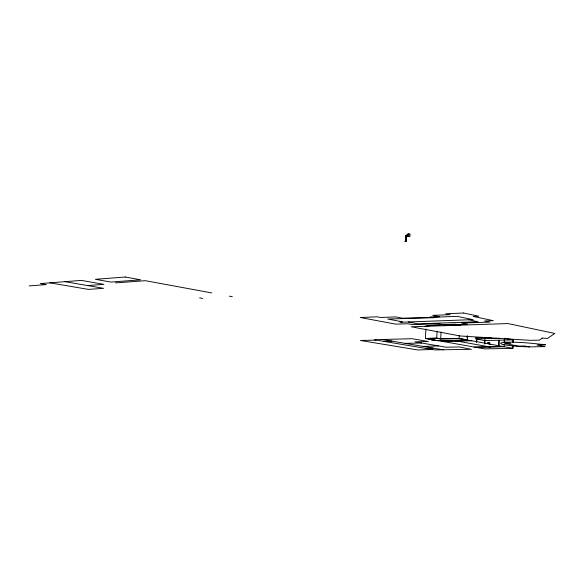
<?xml version="1.0" encoding="UTF-8"?>
<svg xmlns="http://www.w3.org/2000/svg" width="584" height="584" viewBox="0 0 584 584"><rect width="100%" height="100%" fill="white"/><g stroke="black" fill="none" stroke-linecap="round" stroke-linejoin="round"><path stroke-width="0.88" d="M408.581 235.929L408.252 235.958C408.647 236.316 408.8 235.513 408.26 235.972L408.566 235.929M490.012 344.231L488.735 342.764M489.677 343.939L488.888 342.582L488.377 343.48L489.414 343.582L488.458 343.414M406.201 235.732C406.42 237.396 405.172 236.191 408.34 234.666L408.676 234.264L406.128 236.075C406.712 237.097 405.858 235.235 406.201 235.739M512.92 345.808L512.818 348.349L484.486 348.889L440.84 341.114L469.901 340.414L512.861 348.334L512.964 345.794M513.059 342.421L513.161 339.888L513.102 342.406M498.685 346.1L499.013 340.202L498.948 346.093M504.014 346.757L504.167 344.173M504.189 342.479L504.415 338.187M405.077 241.309C405.457 241.601 405.741 241.053 406.296 241.404L406.143 240.966L406.296 241.404M406.296 241.396L406.165 235.396C406.172 241.345 405.34 241.28 406.296 241.396L406.143 240.958M505.496 338.37L513.292 339.881L484.844 340.56L475.88 338.881L475.924 337.844L481.311 337.348M484.603 343.888L484.786 340.538L484.859 343.881M484.844 340.56L484.954 338.063M488.509 343.414L488.699 343.304M489.268 346.896L489.961 346.94L489.356 346.881M489.64 346.984L490.049 346.947M489.793 344.253L489.677 343.859L489.881 344.224M432.029 339.545L431.313 339.786L439.124 340.888L468.616 340.173L459.075 338.413L459.199 335.727M467.098 335.917L467.236 337.713L467.317 335.939M467.477 336.377L467.317 339.932L437.81 340.654M441.081 332.026L440.657 338.939L436.642 338.216L426.05 338.494L437.898 340.603M455.323 340.764L490.122 347.013M455.739 340.822L456.286 340.808L455.849 340.757M434.584 340.078L434.606 339.64L433.189 339.895L425.429 338.45L425.897 329.048M459.075 338.413L440.745 338.881L436.737 338.158L437.066 331.274M405.573 240.922L405.384 241.338L405.836 240.988M407.114 235.666L408.53 235.892L407.625 235.44M406.428 235.462L405.865 235.425L405.384 241.331M408.625 234.658C405.384 238.031 406.705 234.629 406.114 236.389M409.924 234.06C407.42 232.052 404.179 238.133 409.829 236.228M407.07 236.44L407.209 234.308M409.902 236.17L409.946 234.089M408.311 235.892L407.347 235.637M405.814 240.988L405.792 241.447L404.967 241.309L405.902 241.294L405.88 240.893L405.858 241.316M406.157 236.038L406.515 235.856L405.756 236.345L408.647 234.301M405.792 235.841L406.26 236.403M488.647 343.516L489.246 343.538M460.542 325.602L457.914 325.485M406.449 236.14L406.15 235.775M408.53 235.892L407.457 235.374M406.135 236.286L406.384 236.367M487.969 343.647L489.582 343.618L489.618 342.479L488.012 342.501L487.932 343.662L488.041 342.509M489.742 346.911L490.18 346.954M456.148 324.427C458.761 323.456 415.618 326.222 426.444 326.609M424.648 326.668L428.634 325.741M459.82 324.441L455.133 325.66L460.63 324.5M29.2 285.904L46.282 284.598L40.303 283.59L81.41 280.4L103.894 284.35L87.483 285.554M115.493 282.897L145.38 280.692L211.737 292.92M468.521 319.784L401.544 322.222L399.887 321.908L402.347 321.813L387.732 319.032L434.518 317.667L432.671 317.294L457.024 316.353L473.018 319.66L468.521 319.784L478.114 321.755L418.129 323.857L408.289 321.974M382.337 339.486L374.417 339.779L434.679 349.904L471.383 349.312L459.243 346.954L446.081 347.217L414.976 341.844L428.306 341.523L412.267 338.713L382.337 339.486L443.351 349.838M439.234 325.222L429.408 325.332M423.188 346.421L438.489 345.911M432.255 349.495L417.779 349.955L360.467 340.487L376.249 340.085M425.51 348.363L433.233 348.122M425.429 338.45L436.737 338.158M475.924 337.844L491.1 337.457M440.657 338.939L459.338 338.464M431.313 339.786L432.722 339.749M475.88 338.881L499.984 338.282M383.673 341.333L391.864 341.129M442.796 341.457L471.836 340.764M405.165 343.377L421.619 342.99M504.722 342.209C518.439 341.808 532.017 343.239 545.573 344.823L537.09 345.049L545.062 346.589L529.476 346.896A24.579 2.38 2.4 0 1 504.678 344.823A24.579 2.38 2.4 0 1 504.722 342.209L510.905 343.377L504.685 343.516L518.519 346.115L524.695 345.991L529.476 346.896M474.135 347.042L502.751 346.465M475.602 347.305L504.189 346.735M49.895 282.846L88.439 289.394L103.572 288.328L65.007 281.678M199.611 297.898L202.67 298.446M229.278 296.154L232.322 296.716M458.71 338.421L466.696 339.895M488.888 342.757L489.837 344.202M476.748 338.895L476.595 342.261L476.785 338.881M408.326 234.301L408.304 234.724L408.355 234.352M542.215 338.114L539.382 340.143L530.601 340.348L460.287 335.983L411.238 326.799L507.985 323.572L554.8 333.435L547.631 338.406L542.215 338.114M125.305 276.998L95.404 279.313L110.807 282.065L140.693 279.831L125.305 276.998M463.63 313.024L445.745 313.747L450.169 314.666L432.759 315.36L439.496 316.725L430.152 317.09L431.875 317.44L402.318 318.178L395.748 316.9L380.731 317.499L377.184 316.82L360.248 317.506L395.828 324.156L407.778 323.733L412.435 324.616L438.241 323.726L445.125 325.011L467.426 324.251L461.594 323.083L489.932 322.105L484.523 320.974L493.305 320.667L473.252 316.44L478.756 316.229L463.63 313.024"/></g></svg>
